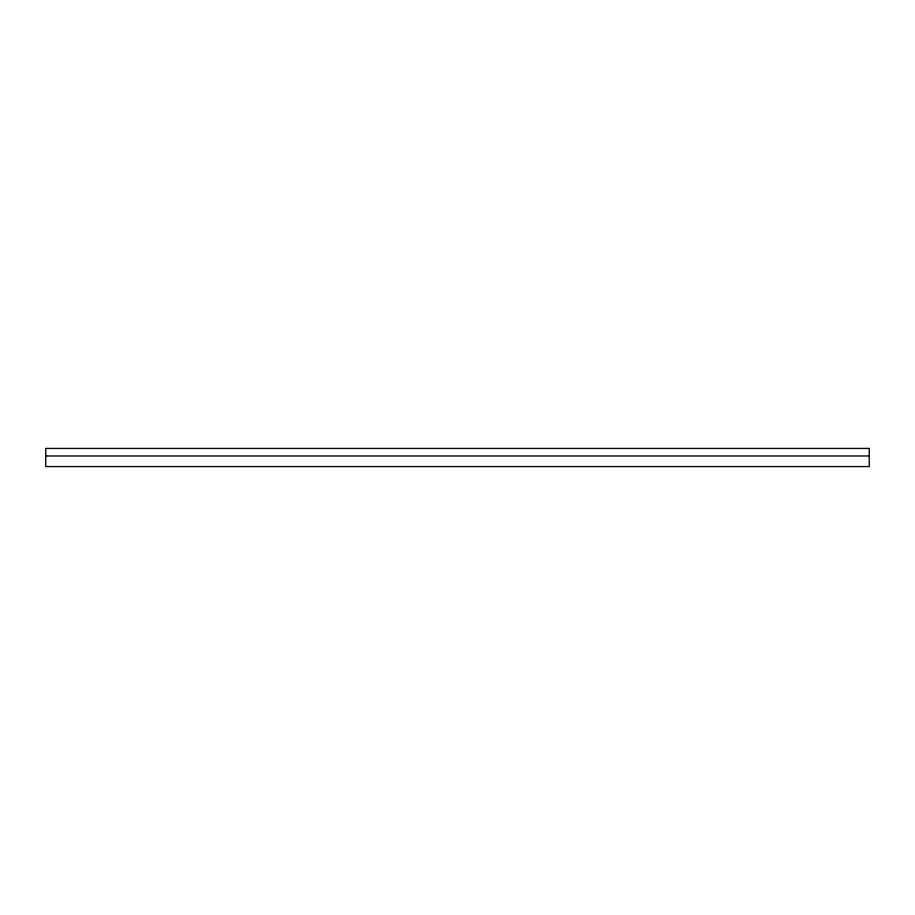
<?xml version="1.0" encoding="UTF-8"?>
<svg xmlns="http://www.w3.org/2000/svg" width="915" height="915" viewBox="0 0 915 915"><rect width="100%" height="100%" fill="white"/><g stroke="black" fill="none" stroke-linecap="round" stroke-linejoin="round"><path stroke-width="1.37" d="M45.75 455.967L869.25 455.967M869.25 448.43L45.75 448.43L45.75 466.57L869.25 466.57L869.25 448.43"/></g></svg>
